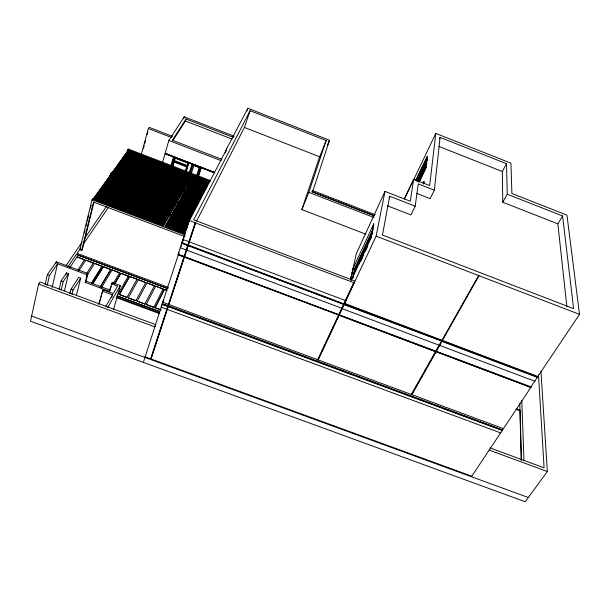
<?xml version="1.0" encoding="UTF-8"?>
<svg xmlns="http://www.w3.org/2000/svg" width="610" height="610" viewBox="0 0 610 610"><rect width="100%" height="100%" fill="white"/><g stroke="black" fill="none" stroke-linecap="round" stroke-linejoin="round"><path stroke-width="0.91" d="M441.93 340.388L442.357 340.548M416.683 193.416L430.157 198.669L434.373 190.183L440.084 137.395L506.513 163.709L507.23 194.194L502.785 202.238L557.853 223.847L566.881 306.754M436.112 351.467L411.765 394.639L436.112 351.467L530.875 387.426L471.454 476.73M530.769 387.045L579.5 314.356L566.964 215.147L511.897 193.477L510.921 163.183L435.799 133.399L429.654 185.539L413.603 179.256L404.285 198.784M423.683 183.61L423.92 181.742M425.719 167.803L427.153 156.755L415.738 180.568L427.236 156.495L425.788 167.735L418.826 182.176M423.675 184.121L424.019 181.475L423.088 183.457M387.335 205.768L410.919 214.911L415.181 206.172L418.277 183.892L434.373 190.183M413.603 179.256L410.332 201.247L384.979 191.387L356.339 253.6L350.567 279.38M415.181 206.172L389.698 196.267L382.439 235.048L573.598 308.629L562.603 215.97L507.23 194.194M478.575 275.545L441.777 340.662L344.292 303.94L376.141 236.146L384.979 191.387M370.735 238.54L373.739 223.939M360.975 260.577L362.34 254.179L372.58 232.174M361.219 260.424L362.607 253.951L372.443 232.814M372.298 233.455L362.866 253.722L361.753 258.937L363.339 255.544M362.492 256.406L363.049 253.798L371.704 235.216M359.351 263.932L361.318 254.782L354.989 268.415L352.74 278.587M359.946 262.163L361.715 253.935L373.122 229.39M534.962 381.288L342.111 308.66L354.174 282.811L195.513 222.909L150.777 359.557L195.642 222.658L195.185 222.482L150.502 359.13M354.174 282.811L354.585 280.905L193.721 219.829L250.092 110.723L326.167 140.521L308.835 192.348L301.866 209.588L365.84 234.179M38.613 284.054L154.81 326.876L155.878 324.695L40.069 281.995L38.613 284.054L30.5 321.226L525.21 501.733L547.353 471.53L540.933 371.147M355.432 271.587L356.034 268.812L361.585 256.894M352.572 278.427L354.745 268.613L372.862 229.604M45.102 284.74L47.359 274.652L56.364 261.835L87.977 273.57L86.033 281.179L85.255 282.407L109.449 291.366L110.174 290.124L86.033 281.179M344.536 303.345L538.058 376.637M350.613 279.898L353.251 268.103L373.846 223.634L370.796 238.487L351.108 280.646M350.704 279.654L353.297 268.065L354.745 268.613M47.168 285.503L49.441 275.423L57.561 263.794L87.2 274.782L87.977 273.57M55.998 263.428L56.364 261.835M52.14 287.401L57.561 263.794M338.642 314.973L184.418 256.848L184.563 256.49M59.185 289.11L61.122 280.882L66.505 272.891L68.533 273.646L64.393 290.909M61.229 289.864L63.181 281.637L68.533 273.646M66.071 274.713L66.505 272.891M167.849 288.538L76.311 254.446L167.803 288.683M77.043 256.84L84.546 259.791L77.043 256.84L69.814 267.653M339.107 314.996L318.069 359.877L339.107 314.996L435.586 351.612L338.992 315.301M177.586 200.812L110.334 175.2L110.73 173.652L178.051 199.302L163.305 225.464L92.728 198.784L92.026 199.76L79.819 249.688L81.664 250.382L82.358 249.353L94.016 202.009M84.355 232.959L85.034 230.191M86.17 225.57L86.849 222.802M87.299 220.95L88.656 215.414M90.463 208.018L91.142 205.25M92.27 200.629L92.728 198.784M69.883 293.776L70.996 289.216L78.682 277.405L80.703 278.152L76.395 295.332M81.664 250.382L93.551 202.078L184.822 236.558M71.942 294.538L73.063 289.979L80.703 278.152M85.842 260.112L93.33 263.062L85.842 260.112L78.804 270.825M110.974 174.315L111.363 172.767L178.57 198.38L192.005 174.536L127.757 149.877L120.856 176.282M85.255 282.407L87.2 274.782M94.626 263.383L102.099 266.326L94.626 263.383L86.727 275.834M120.139 179.02L115.381 197.228L117.067 197.861L122.213 179.614M116.914 192.729L115.961 196.374L109.564 205.738M117.631 190L118.104 188.185M118.82 185.455L119.293 183.633M121.199 176.359L121.672 174.536M122.152 172.721L123.578 167.262M124.531 163.625L125.248 160.895M127.627 151.798L128.336 149.069L210.473 180.59M117.067 197.861L122.122 178.623M122.602 176.793L129.099 152.05L191.548 176.008L192.005 174.536M122.938 176.869L129.434 152.157M92.811 283.749L103.395 266.646L110.898 269.437L100.52 286.601M125.218 197.564L134.177 183.9L125.218 197.564L118.492 194.857L125.256 197.419M141.817 186.965L133.094 200.553L126.346 197.991L133.132 200.408L141.855 186.828M98.599 304.504L102.991 289.788L113.231 293.578L117.6 286.06L111.531 283.81L109.449 291.366M99.354 303.223L101.534 295.164M102.023 293.372L102.991 289.788M141.124 155.077L148.344 128.542L149.183 127.353L172.622 136.419M143.457 148.367L144.204 145.622M144.7 143.8L145.447 141.055M147.193 134.665L147.933 131.92M127.925 179.195L142.496 157.525L161.78 164.921M112.148 269.91L119.598 272.838L112.148 269.91L101.321 287.889M134.223 200.98L140.963 203.534L134.223 200.98L142.961 187.247M111.798 284.26L112.263 282.582L120.338 285.579L113.582 309.384M111.744 297.527L112.492 294.851L102.236 291.054M120.849 273.31L128.329 276.094L120.849 273.31L114.627 283.894M150.129 190.976L142.084 203.961L148.817 206.515L157.189 192.668L151.448 190.48M119.301 294.546L129.617 276.414L137.082 279.189L129.579 276.559L119.301 294.546L126.979 297.39L137.082 279.189M148.817 206.515L142.13 203.824M154.612 189.801L161.886 164.624M162.412 162.824L165.005 153.834L214.24 172.775M234.293 136.282L184.205 116.807L168.863 140.483L165.089 153.545L214.758 172.653M158.242 193.225L149.938 206.942L179.119 218.006L172.089 215.185M157.189 192.668L151.41 190.617M126.979 297.39L119.339 294.401M128.268 297.871L135.931 300.707L128.268 297.871L138.333 279.654L145.744 282.575L138.333 279.654M183.671 118.614L184.205 116.807M162.756 193.294L170.525 167.048M171.059 165.234L173.469 157.09M163.251 193.484L173.842 157.715L188.421 163.32L185.958 171.326M170.907 168.978L164.021 192.196L164.837 192.501L166.065 189.085M171.7 166.301L174.346 157.372M172.821 140.712L185.44 120.986L186.035 118.996L233.622 137.486M164.837 192.501L172.028 168.291M172.561 166.5L173.896 162.016L186.721 166.942L187.133 166.233M188.276 162.512L186.934 166.233L174.109 161.307L175.23 157.517M166.599 187.293L171.662 170.274M172.996 165.79L174.064 162.207M174.109 161.307L175.215 158.325M137.22 301.18L144.875 304.016L137.22 301.18L147.033 282.895L154.429 285.808L147.033 282.895M184.799 173.194L177.388 197.289L178.898 192.989M185.349 171.402L186.721 166.942M186.934 166.233L188.101 162.466M179.447 191.204L180.819 186.744M181.643 184.067L182.741 180.499M183.839 176.938L184.937 173.37M185.76 170.693L186.858 167.125M177.464 198.898L185.135 173.995M178.745 195.825L179.569 193.156M181.208 187.827L182.032 185.165M183.13 181.612L184.494 177.167M186.69 170.068L188.879 162.962M146.156 304.489L153.796 307.326L146.156 304.489L155.718 286.128L163.099 289.033L155.718 286.128M165.173 226.905L179.851 199.988L196.702 206.409M182.421 195.223L181.864 197.022L190.35 200.255L192.242 194.925M184.373 188.932L188.848 174.551M189.405 172.752L191.921 164.669L200.606 168.009L201.064 167.178L198.219 176.13M182.893 194.369L182.337 196.168L190.816 199.401M185.692 185.394L187.369 180.003M187.926 178.212L189.039 174.62M189.603 172.821L192.112 164.746M193.988 186.782L190.221 198.41L183.366 195.795L185.181 190.236M187.392 182.878L193.004 164.875L199.325 167.292M189.237 180.308L190.915 174.994M191.266 173.98L193.881 165.447M193.698 207.56L186.698 220.881L180.019 218.35L187.621 204.258L192.508 206.119M180.362 199.744L193.728 175.192L210.229 181.528M180.019 218.35L187.621 204.258M195.97 177.823L193.683 184.944L189.291 183.267M196.717 175.352L199.287 167.361L193.919 165.379M161.009 309.994L155.077 307.798L164.395 289.353L166.865 290.276M196.588 178.341L194.026 186.424L188.841 184.441M197.442 175.649L200.011 167.575M190.953 196.336L192.882 190.251M194.849 184.159L194.285 185.951L189.1 183.968M196.275 179.668L196.847 177.876M197.419 176.084L200.263 167.109M190.35 200.255L197.19 178.76M198.044 176.069L200.606 168.009M192.813 193.134L194.232 188.658M195.657 184.189L196.794 180.606M190.122 202.718L197.823 178.524M198.395 176.732L201.247 167.773M155.077 307.798L164.395 289.353M186.698 220.881L180.057 218.212M143.594 361.715L162.054 304.36L163.953 300.318M167.872 306.014L167.681 306.449L162.054 304.36L178.852 253.15M184.121 256.322L183.854 256.985L178.013 254.789L181.727 243.245L183.457 239.882M182.07 243.024L187.621 245.472L181.727 243.245L189.062 220.462L195.055 222.734M225.212 153.095L226.676 148.695L247.866 108.267L329.499 140.254L312.564 191.883L374.654 215.871M226.173 150.754L226.676 148.695M441.998 341.043L436.226 351.261L441.998 341.043L537.425 377.033M441.579 340.883L344.078 304.466L339.206 314.783L435.807 351.101L441.579 340.883L344.078 304.466M301.866 209.588L319.648 156.77L326.167 140.521M246.974 110.906L247.866 108.267M196.603 221.072L244.412 127.437L250.092 110.723M327.433 145.371L329.499 140.254M388.951 197.876L389.698 196.267M365.314 251.305L367.693 246.211M353.731 282.643L338.779 314.623L184.494 256.619M339.206 314.783L342.141 308.515L341.714 308.355M404.438 199.081L405.17 197.541M405.536 196.771L407.305 193.073M407.655 192.325L407.533 193.08M408.067 191.471L435.799 133.399M416.988 181.056L427.198 159.805M417.057 181.254L427.168 160.194M417.591 181.46L426.504 162.939M417.903 181.155L426.863 162.527M417.804 181.696L426.825 162.946M417.957 181.757L426.573 163.861M439.314 138.988L440.084 137.395M419.314 181.368L425.917 167.681M419.268 181.81L426.245 167.331M162.26 303.704L167.979 305.686M168.291 306.174L502.114 430.126M168.398 305.846L502.594 429.928M163.579 300.547L162.733 302.24L503.448 428.655M162.008 305.427L161.17 307.12L500.627 432.894M153.796 307.326L163.152 288.888M179.058 252.525L178.196 254.21L184.045 256.406M181.589 245.182L180.285 247.713L342.172 308.378M184.67 236.123L182.939 239.478L345.801 300.646M183.213 240.134L181.917 242.658L187.819 244.885M183.496 233.5L188.269 224.35M184.22 232.936L187.689 226.279M187.613 226.737L184.38 233.76L185.699 231.228M183.084 231.51L194.849 209.062M197.03 204.907L197.907 203.244M198.776 201.582L200.957 197.427M203.138 193.271L207.057 185.791M189.435 220.5L182.809 233.165L226.76 148.993M181.917 232.906L195.452 207.148M196.321 205.486L208.544 182.215L209.504 181.414M144.875 304.016L154.475 285.663M180.346 232.311L207.103 181.666L208.063 180.857L181.223 232.57L208.063 180.857M181.071 231.747L193.782 207.659M195.535 204.335L207.369 181.91L208.33 181.109M179.5 231.152L180.377 229.49M181.261 227.835L192.714 206.256M194.033 203.77L206.63 180.308L205.669 181.109L193.317 204.342M206.63 180.308L179.645 231.968L206.889 180.56M178.768 231.716L192.44 205.997M177.19 231.121L204.228 180.56L205.189 179.752L178.067 231.373L177.777 231.106L205.189 179.752M177.922 230.557L179.698 227.24M180.583 225.578L191.204 205.684M192.539 203.199L204.487 180.812L205.448 180.003M176.351 229.962L178.577 225.822M179.462 224.16L189.702 205.112M191.037 202.627L203.748 179.203L202.787 180.011L175.611 230.527M203.748 179.203L176.198 230.511L176.488 230.778L204.014 179.454M202.573 178.898L174.91 230.176L174.612 229.909L202.306 178.646L189.085 202.878M502.785 202.238L502.312 171.494L506.513 163.709M174.033 229.924L187.918 204.274M188.81 202.619L201.353 179.454L202.306 178.646M135.931 300.707L145.782 282.43M174.773 229.368L188.193 204.533M173.202 228.773L186.683 203.961L182.298 202.23M188.032 201.483L200.865 178.097L199.912 178.905L172.455 229.329M200.865 178.097L173.034 229.314L173.324 229.581L201.132 178.349M199.691 177.792L171.745 228.986L171.456 228.719L199.424 177.54L186.08 201.735M170.876 228.735L184.899 203.13M185.806 201.475L198.471 178.349L199.424 177.54M172.073 227.347L185.181 203.389M170.045 227.576L183.671 202.81M184.578 201.163L197.983 176.992L197.03 177.8L169.298 228.14M197.983 176.992L169.87 228.117L170.159 228.384L198.25 177.243M196.809 176.686L168.581 227.789L168.291 227.522L196.542 176.435L183.076 200.591M167.719 227.538L181.887 201.979M182.794 200.332L195.589 177.243L196.542 176.435M168.467 226.981L182.161 202.238M195.101 175.886L166.705 226.92L166.995 227.187L195.101 175.886L194.148 176.694L181.292 199.76M183.366 195.795L183.595 195.391M166.141 226.943L180.377 201.407M179.851 199.988L165.188 226.18L185.242 233.76M193.728 175.192L180.369 199.058L197.19 205.471M163.274 226.013L165.592 221.903M166.515 220.256L167.445 218.609M168.368 216.969L171.151 212.028M172.073 210.389L173.004 208.742M174.391 206.271L175.314 204.625M176.244 202.985L177.632 200.515M179.95 196.405L180.873 194.758M181.803 193.111L186.896 184.06M187.827 182.421L188.749 180.774M189.679 179.126L191.067 176.664M192.478 175.024L163.533 225.723L163.831 225.99M191.037 174.475L162.245 225.395L161.955 225.12L190.77 174.224L177.052 198.296M162.977 225.746L177.357 200.255M178.28 198.608L191.266 175.588L192.219 174.78M435.692 351.307L411.376 394.334L411.78 394.487M537.883 376.904L442.12 340.837L442.364 340.403M442.204 340.822L479.018 275.712M161.398 225.151L189.824 175.032L190.77 174.224M162.626 223.771L176.122 199.943M160.582 224L174.612 199.363M175.55 197.724L189.329 173.667L188.376 174.483L159.82 224.549M189.329 173.667L160.369 224.526L160.659 224.793L189.596 173.919M188.147 173.37L159.073 224.19L158.783 223.923L187.888 173.118L174.513 196.328M118.012 294.073L128.367 275.941M158.234 223.954L186.934 173.926L187.888 173.118M158.531 224.221L173.103 198.791M157.418 222.802L171.585 198.212M173.004 195.757L186.439 172.561L185.493 173.37L156.656 223.359M186.439 172.561L157.197 223.329L157.487 223.595L186.706 172.813M170.747 195.741L184.052 172.821L184.998 172.005L155.901 222.993L155.611 222.726M107.68 307.478L120.338 285.579M155.07 222.757L169.793 197.381M155.367 223.024L184.998 172.005M183.549 171.456L154.025 222.124L154.315 222.398L183.549 171.456L182.603 172.264L153.484 222.162M105.568 306.761L112.492 294.851M182.375 171.151L152.729 221.796L152.439 221.529L182.375 171.151L181.162 171.707L182.108 170.899M151.905 221.56L166.774 196.229M167.727 194.59L181.162 171.707L181.544 171.86M150.617 221.232L180.659 170.343L151.143 221.194L150.845 220.927M114.665 283.749L120.894 273.158M179.477 170.037L149.557 220.591L149.259 220.324L179.477 170.037L178.273 170.602L179.21 169.786M109.51 289.933L111.47 286.525M113.353 283.421L119.636 272.693M150.319 220.957L179.714 171.158L180.659 170.343M148.733 220.362L163.747 195.07M164.715 193.439L178.273 170.602L178.654 170.747M111.531 283.81L112.263 282.582M147.445 220.035L177.769 169.229L147.971 219.996L147.673 219.722M176.587 168.932L146.377 219.394L146.08 219.127L176.587 168.932L175.375 169.488L176.321 168.68M147.147 219.76L176.824 170.045L177.769 169.229M145.561 219.165L160.712 193.919M161.696 192.295L175.375 169.488L175.764 169.641M143.975 218.563L159.202 193.347M160.178 191.715L174.872 168.124L144.791 218.792L144.494 218.525M144.273 218.83L174.872 168.124M557.853 223.847L562.603 215.97M142.389 217.961L173.423 167.567L143.197 218.189L142.9 217.922M100.07 287.264L110.898 269.437M142.687 218.235L173.423 167.567M140.803 217.366L156.168 192.188M157.159 190.564L171.974 167.01L141.611 217.587L141.314 217.32L171.974 167.01M139.217 216.763L170.525 166.454L140.018 216.992L139.72 216.718M139.515 217.03L170.525 166.454M137.624 216.161L169.077 165.897L138.424 216.39M138.127 216.115L169.077 165.897M136.838 215.787L167.628 165.34L136.038 215.566M136.335 215.833L167.628 165.34M134.444 214.972L150.342 189.496M151.333 187.903L166.179 164.784L135.245 215.185M134.741 215.246L166.179 164.784M142.588 203.16L150.586 190.305M92.85 283.597L103.395 266.646M133.354 214.308L164.73 164.227L133.651 214.583M140.963 203.534L149.488 189.885L147.849 189.26M91.561 283.124L102.137 266.181M91.523 283.269L102.099 266.326M132.85 214.377L148.825 188.917M149.824 187.323L164.73 164.227M131.264 213.774L147.307 188.337M148.306 186.751L163.282 163.671L132.057 213.98M131.562 214.041L163.282 163.671M129.968 213.439L161.825 163.114L130.464 213.378M129.671 213.172L145.79 187.758M146.797 186.172L161.825 163.114M128.085 212.57L160.377 162.557L128.87 212.776M128.382 212.844L160.377 162.557M126.979 211.899L158.928 162.001L127.276 212.173M126.788 212.242L143.03 186.866M144.051 185.28L159.195 162.252M125.683 211.571L157.471 161.444L124.898 211.365M86.429 273.821L93.368 262.918M186.035 118.996L172.409 140.239L221.865 159.34M126.491 211.967L142.748 186.607M143.769 185.021L158.928 162.001M125.378 211.296L157.471 161.444M123.601 211.037L156.023 160.887L124.089 210.969M121.71 210.16L154.566 160.331L122.488 210.366L122.191 210.092M123.304 210.763L139.713 185.448M140.735 183.862L156.023 160.887M122.015 210.435L154.566 160.331M120.597 209.489L153.118 159.774L120.894 209.756M120.422 209.832L136.953 184.548M137.99 182.969L153.384 160.026M119.293 209.154L151.661 159.218L118.523 208.956M120.117 209.558L153.118 159.774M77.989 269.734L84.584 259.646M118.828 209.23L151.661 159.218M126.346 197.991L135.275 184.327M116.929 208.353L150.205 158.653L117.7 208.551L117.402 208.277M117.234 208.628L150.205 158.653M116.098 207.949L148.756 158.097L115.336 207.751M115.801 207.674L148.756 158.097M115.641 208.025L132.393 182.809M133.438 181.239L149.023 158.356M113.742 207.148L147.3 157.54L114.505 207.347M114.047 207.423L147.3 157.54M521.146 459.894L519.987 410.141L516.426 408.807M112.446 206.82L129.35 181.65M130.403 180.08L145.843 156.983L112.148 206.546M146.118 157.235L112.903 206.737L112.606 206.47L145.843 156.983M110.555 205.944L144.387 156.427L111.31 206.134M111.005 205.86L144.387 156.427M110.852 206.218L127.825 181.071M128.885 179.5L144.661 156.678M109.259 205.616L142.931 155.863L109.708 205.532L109.403 205.257M108.954 205.341L126.018 180.232M127.086 178.661L142.931 155.863M107.36 204.739L141.474 155.306L108.107 204.922L107.802 204.655L141.474 155.306M66.002 265.678L82.114 242.078M84.256 238.929L106.277 206.676M107.886 204.319L118.088 189.375M119.697 187.011L124.531 179.935M125.607 178.356L140.643 156.328M107.657 205.006L124.775 179.912M125.851 178.349L141.749 155.558M67.779 267.02L76.311 254.446M80.779 247.896L77.051 253.356L168.421 287.401M83.448 243.992L108.496 207.301M118.614 192.577L126.445 181.025M127.536 179.424L142.496 157.525M106.064 204.403L140.018 154.749L106.506 204.319M138.836 154.444L104.905 203.717L104.6 203.443L138.561 154.185L122.808 177.19M105.759 204.137L122.968 179.073M124.043 177.502L140.018 154.749M104.165 203.526L121.443 178.494M122.526 176.923L138.561 154.185M104.462 203.801L121.733 178.753M102.999 202.84L137.105 153.628L103.303 203.107M102.869 203.199L120.208 178.173M121.291 176.61L137.38 153.888M101.702 202.505L135.649 153.072L119.484 175.764M102.564 202.924L119.918 177.906M121.001 176.343L137.105 153.628M100.963 202.322L118.393 177.327M101.397 202.23L135.649 153.072M101.268 202.596L118.683 177.594M119.766 176.031L135.916 153.323M99.369 201.719L116.868 176.748M117.959 175.184L134.185 152.508L100.101 201.902L99.796 201.628L134.185 152.508M99.666 201.986L117.15 177.014M118.249 175.451L134.459 152.767M98.5 201.292L132.728 151.951L116.136 175.032M97.76 201.125L115.054 176.572M98.195 201.018L132.728 151.951M98.599 200.629L115.343 176.831M116.968 174.529L133.003 152.203M96.159 200.522L131.272 151.394L96.891 200.69L96.586 200.415L131.272 151.394M96.464 200.789L113.818 176.252M115.442 173.949L131.547 151.646M95.404 199.417L112.286 175.665M113.925 173.37L129.808 150.83L113.094 173.873M130.082 151.089L95.29 200.08L94.985 199.805L129.808 150.83M94.558 199.912L112.004 175.405M92.407 200.072L128.352 150.274L93.688 199.478M93.383 199.203L128.352 150.274M93.81 198.814L110.761 175.085M112.4 172.79L128.626 150.525M110.73 173.652L111.363 172.767M127.757 149.877L128.336 149.069M140.292 155.001L139.103 155.573L139.492 155.725M143.205 156.122L142.008 156.694L142.397 156.839M147.567 157.792L146.377 158.364L146.766 158.516M150.479 158.913L149.282 159.484L149.671 159.629M151.928 159.469L150.731 160.041L151.12 160.186M154.841 160.582L153.636 161.154L154.025 161.299M156.29 161.139L155.093 161.711L155.481 161.856M157.746 161.696L156.541 162.268L156.93 162.412M160.643 162.817L159.446 163.381L159.835 163.526M162.1 163.373L160.895 163.938L161.284 164.082M163.549 163.93L162.344 164.494L162.733 164.639M164.997 164.486L163.793 165.051L164.181 165.196M166.446 165.035L165.241 165.607L165.63 165.752M167.895 165.592L166.69 166.164L167.079 166.309M169.344 166.149L168.139 166.713L168.528 166.865M170.792 166.705L169.588 167.27L169.976 167.422M172.241 167.262L171.036 167.826L171.425 167.979M173.69 167.819L172.485 168.383L172.874 168.528M175.139 168.375L173.934 168.939L174.315 169.084M178.036 169.481L176.824 170.045L177.213 170.198M180.926 170.594L179.714 171.158L180.102 171.303M183.816 171.707L182.603 172.264L182.992 172.409M185.265 172.256L184.052 172.821L184.433 172.965M195.368 176.137L194.148 176.694L194.537 176.839M343.857 303.78L188.261 245.052M145.165 356.842L471.804 476.212M31.636 316.026L528.306 497.501M70.996 289.216L73.063 289.979M490.082 447.931L544.089 467.847L538.485 374.807M489.182 450.096L547.353 471.53M318.107 359.732L317.657 359.717L338.672 314.836L184.296 257.153M162.39 304.138L167.803 306.151M168.108 306.601L502.221 430.492M155.123 307.654L161.063 309.849M117.082 295.804L159.736 311.588M117.036 295.949L159.69 311.733M116.388 297.001L159.126 312.816M116.22 297.596L159.835 313.723M47.359 274.652L49.441 275.423M61.122 280.882L63.181 281.637M103.357 266.791L110.852 269.589M164.349 289.498L166.82 290.421M516.098 409.302L519.659 410.629M188.071 245.639L343.643 304.306L188.193 245.334M441.899 341.356L537.54 377.415M436.226 351.261L531.211 386.923M178.356 254.568L183.984 256.68M436.013 351.772L530.875 387.426M92.026 199.76L185.402 235.048M127.589 181.391L133.354 183.587M127.551 181.528L133.315 183.724M135.237 184.464L140.994 186.652M182.253 202.367L186.698 204.06M187.575 204.396L192.463 206.256M179.378 201.498L195.33 207.568M354.989 268.415L356.034 268.812M176.412 201.468L158.653 194.704L158.814 194.155L180.133 202.276L179.965 202.817L178.189 202.139M149.976 206.798L170.32 214.514M118.355 196.153L169.1 215.399M170.884 216.07L188.688 222.825M117.425 195.955L169.061 215.536M170.838 216.207L188.642 222.963M116.853 196.71L168.406 216.253M170.182 216.924L187.956 223.664M187.758 184.799L193.805 187.11M361.715 253.935L362.34 254.179M183.557 195.459L190.442 198.006M165.272 191.776L177.8 196.55M131.966 181.117L134.627 182.131M214.323 172.6L165.531 153.514L214.415 172.317M376.141 236.146L579.5 314.356M174.536 160.598L187.354 165.524M149.679 159.37L152.325 160.384M127.825 151.25L127.711 151.356M129.29 151.814L129.175 151.921M130.746 152.37L130.631 152.477M132.202 152.927L132.088 153.034M133.659 153.491L133.544 153.598M135.123 154.048L135.001 154.155M136.579 154.604L136.457 154.711M138.035 155.169L137.913 155.268M140.94 156.282L140.826 156.389M143.853 157.403L143.739 157.502M145.31 157.959L145.188 158.059M148.215 159.073L148.1 159.179M152.576 160.743L152.454 160.849M158.379 162.969L158.264 163.076M185.882 173.522L185.76 173.621M187.323 174.071L187.201 174.178M188.764 174.628L188.642 174.734M190.206 175.184L190.084 175.283M195.978 177.396L195.856 177.495M197.411 177.945L197.297 178.051M198.852 178.501L198.73 178.6M200.293 179.05L200.171 179.157M201.735 179.599L201.613 179.706M203.176 180.156L203.054 180.255M204.609 180.705L204.487 180.812M206.05 181.261L205.928 181.361M207.492 181.81L207.369 181.91M193.263 176.664L208.902 182.665M142.351 158.066L161.619 165.455M189.413 183.053L193.797 184.731M189.336 183.191L193.759 184.799M312.236 190.381L375.219 214.728M148.344 128.542L171.837 137.624M311.687 191.662L373.785 215.658M308.835 192.348L373.991 217.511M168.863 140.483L221.148 160.674M185.44 120.986L232.09 139.103M244.412 127.437L319.648 156.77M438.88 146.423L502.312 171.494M521.786 400.617L523.967 460.542M519.789 403.538L521.527 460.344M187.857 221.171L195.223 207.156L187.857 221.171M191.647 175.733L191.266 175.588L191.647 175.733M208.925 182.359L208.544 182.215L208.925 182.359"/></g></svg>
